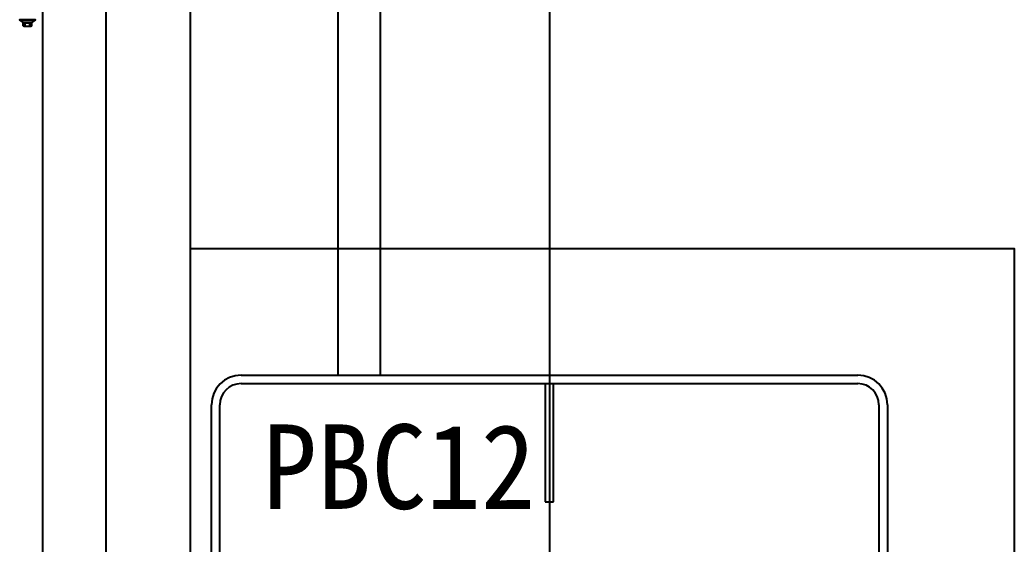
# Model space of a CAD drawing. Extents: x 152195838 to 160350639, y 364657247 to 370318102.
# Drawn here: x 157579320 to 157580497, y 365027232 to 365027852 of the extents above; entities that cross this region are included whole.
import ezdxf

# ---------------------------------------------------------------- set-up
doc = ezdxf.new("R2010")
doc.units = 0
doc.header["$MEASUREMENT"] = 0
doc.linetypes.add('DASHED', pattern=[0.75, 0.5, -0.25])
doc.layers.get('0').update_dxf_attribs({"linetype": 'CONTINUOUS'})
doc.layers.get('Defpoints').update_dxf_attribs({"linetype": 'CONTINUOUS'})
for name, color, linetype in [('-S-foundation txt', 3, 'CONTINUOUS'), ('4A.TEC 벽체 3', 4, 'CONTINUOUS'), ('A-DOOR-DOCKSEAL', 4, 'CONTINUOUS'), ('P-BOX', 3, 'CONTINUOUS')]:
    doc.layers.add(name, color=color, linetype=linetype)
doc.layers.add('DEFPOINT', color=135, linetype='CONTINUOUS', plot=False)
doc.styles.add('돋움체', font='')
doc.styles.get('돋움체').set_extended_font_data('DotumChe')

# ---------------------------------------------------------------- blocks, each defined once
blk = doc.blocks.new('zw$BB1D')
at = {"layer": '4A.TEC 벽체 3'}
for p, q in [((3437, 752.0000000298023), (2762, 752)), ((3437, 702.0000000298023), (2762, 702))]:
    blk.add_line(p, q, dxfattribs=at)
at = {"layer": 'A-DOOR-DOCKSEAL', "color": 8, "linetype": 'Continuous'}
for p, q in [((3019.800000011921, 329.0530202388763), (3019.800000011921, 339.5530202388763)), ((3023.5, 339.5530202388763), (3019.800000011921, 339.5530202388763)), ((3023.5, 337.0165665149689), (3019.800000011921, 337.0165665149689)), ((3023.5, 331.5894740223885), (3019.800000011921, 331.5894740223885)), ((3024, 330.2327008843422), (3024, 338.3733396530151)), ((3023.5, 329.0530202388763), (3019.800000011921, 329.0530202388763))]:
    blk.add_line(p, q, dxfattribs=at)
for points in [[(3016.800000011921, 343.3030202388763), (3016.800000011921, 325.3030202388763), (3016, 325.3030202388763), (3016, 343.3030202388763)], [(3019.800000011921, 338.6030202507973), (3019.800000011921, 330.0030202865601), (3016.800000011921, 325.3030202388763), (3016.800000011921, 343.3030202388763)]]:
    blk.add_lwpolyline(points, close=True, dxfattribs=at)
for centre, radius, start, end in [((3022.141600608826, 338.2847933769226), 1.858399387227786, 316.9662004910401, 43.03379950895995), ((3016.38666665554, 334.3030202388763), 7.613333333272044, 339.1194852326856, 20.88051476731437), ((3022.141600608826, 330.3212471604347), 1.858399387227786, 316.9662004910401, 43.03379950895995)]:
    blk.add_arc(centre, radius, start, end, dxfattribs=at)
blk = doc.blocks.new('aq9q7q')
at = {"layer": '4A.TEC 벽체 3'}
blk.add_blockref('zw$BB1D', (1978538.773665793, 826410.8338572367), dxfattribs=at)
blk = doc.blocks.new('A$C111325cc')
at = {"layer": 'DEFPOINT'}
blk.add_line((136276.2632995844, 243999.9978490472), (136276.2632995844, -0.002151131629943848), dxfattribs=at)
blk = doc.blocks.new('PBC12(B2F~2F)')
at = {"layer": 'P-BOX'}
h = blk.add_hatch(color=3, dxfattribs=at)
h.dxf.hatch_style = 1
h.paths.add_polyline_path([(135.0002553462982, 495, -0.4142156990689612), (100, 530), (100, 495)])
h.paths.add_polyline_path([(900, 470), (900, 505), (864.9995577633381, 505, -0.4142172632170763)])
at = {"layer": 'Defpoints', "color": 1, "ltscale": 50}
for p, q in [((500, 1000), (500, 0)), ((0, 500), (1000, 500))]:
    blk.add_line(p, q, dxfattribs=at)
at = {"layer": 'P-BOX', "color": 3, "ltscale": 50}
for p, q in [((495, 890), (495, 750)), ((505, 750), (505, 890)), ((495, 750), (505, 750)), ((100, 495), (240, 495)), ((134.9994540810585, 505), (240, 505)), ((240, 505), (240, 495)), ((760, 505), (900, 505)), ((760, 505), (760, 495)), ((760, 495), (865, 495)), ((495, 110), (495, 250)), ((495, 250), (505, 250)), ((505, 250), (505, 110))]:
    blk.add_line(p, q, dxfattribs=at)
for points in [[(135, 900), (865, 900)], [(135, 890), (865, 890)], [(100, 135), (100, 865)], [(110, 530), (110, 865)], [(890, 865), (890, 505)], [(900, 865), (900, 135)], [(865, 514), (890, 514), (890, 505), (865, 505), (865, 514)], [(110, 135), (110, 495)], [(110, 495), (135, 495), (135, 486), (110, 486), (110, 495)], [(890, 470), (890, 135)], [(865, 110), (135, 110)], [(865, 100), (135, 100)]]:
    blk.add_lwpolyline(points, dxfattribs=at)
for centre, radius, start, end in [((135, 865), 35, 90, 180), ((865, 865), 35, 0, 90), ((135, 865), 25, 90, 180), ((865, 865), 25, 0, 90), ((135, 530), 35, 180, 270), ((135, 530), 25, 180, 270), ((865, 470), 35, 0, 90), ((865, 470), 25, 0, 90), ((135, 135), 35, 180, 270), ((135, 135), 25, 180, 270), ((865, 135), 35, 270, 0), ((865, 135), 25, 270, 0)]:
    blk.add_arc(centre, radius, start, end, dxfattribs=at)
at = {"layer": 'DEFPOINT', "style": '돋움체'}
for s, p in [('PBC12', (160.2512626584503, 741.7460742257535)), ('800x800', (160.2512626584503, 160.2512626582757))]:
    blk.add_text(s, height=100, dxfattribs=at).set_placement(p)
blk = doc.blocks.new('B2FCOL')
at = {"layer": '-S-foundation txt', "linetype": 'DASHED'}
blk.add_blockref('PBC12(B2F~2F)', (0, 44000), dxfattribs=at)

msp = doc.modelspace()

# ---------------------------------------------------------------- linework, layer by layer
at = {"layer": '4A.TEC 벽체 3'}
for points in [[(157579347.004577, 365070431.8958187), (157579347.004577, 364983031.8958186)], [(157579422.004577, 365070431.8958187), (157579422.004577, 364983031.8958186)], [(157579522.004577, 365070131.8958187), (157579522.004577, 364983031.8958186)]]:
    msp.add_lwpolyline(points, dxfattribs=at)
at = {"layer": '4A.TEC 벽체 3', "flags": 128}
msp.add_lwpolyline([(157579522.004577, 365027581.8958185), (157580497.004577, 365027581.8958185), (157580497.004577, 365026481.8958185), (157579522.004577, 365026481.8958185)], dxfattribs=at)

# ---------------------------------------------------------------- block references
msp.add_blockref('B2FCOL', (157579447.004577, 364982531.8958185))
at = {"layer": '4A.TEC 벽체 3', "linetype": 'ByBlock', "ltscale": 0.1, "rotation": 270}
msp.add_blockref('aq9q7q', (156752584.1707197, 367009407.6694844), dxfattribs=at)
at = {"layer": 'DEFPOINT'}
msp.add_blockref('A$C111325cc', (157443670.7412774, 364896968.7327564), dxfattribs=at)

doc.saveas('drawing.dxf')
